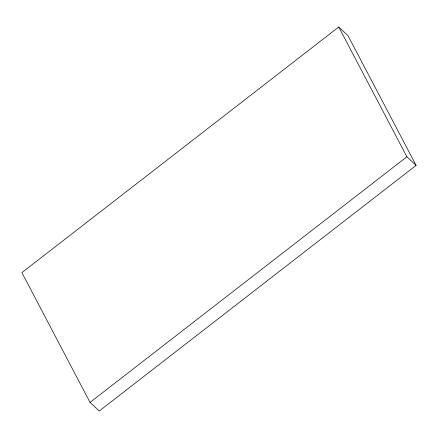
<?xml version="1.0" encoding="UTF-8"?>
<svg xmlns="http://www.w3.org/2000/svg" width="438" height="438" viewBox="0 0 438 438"><rect width="100%" height="100%" fill="white"/><g stroke="black" fill="none" stroke-linecap="round" stroke-linejoin="round"><path stroke-width="0.66" d="M338.749 26.992L21.9 272.622L90.036 402.407L99.251 411.008L416.1 165.378L347.964 35.593L338.749 26.992L406.891 156.777L416.1 165.378M90.036 402.407L406.891 156.777"/></g></svg>
